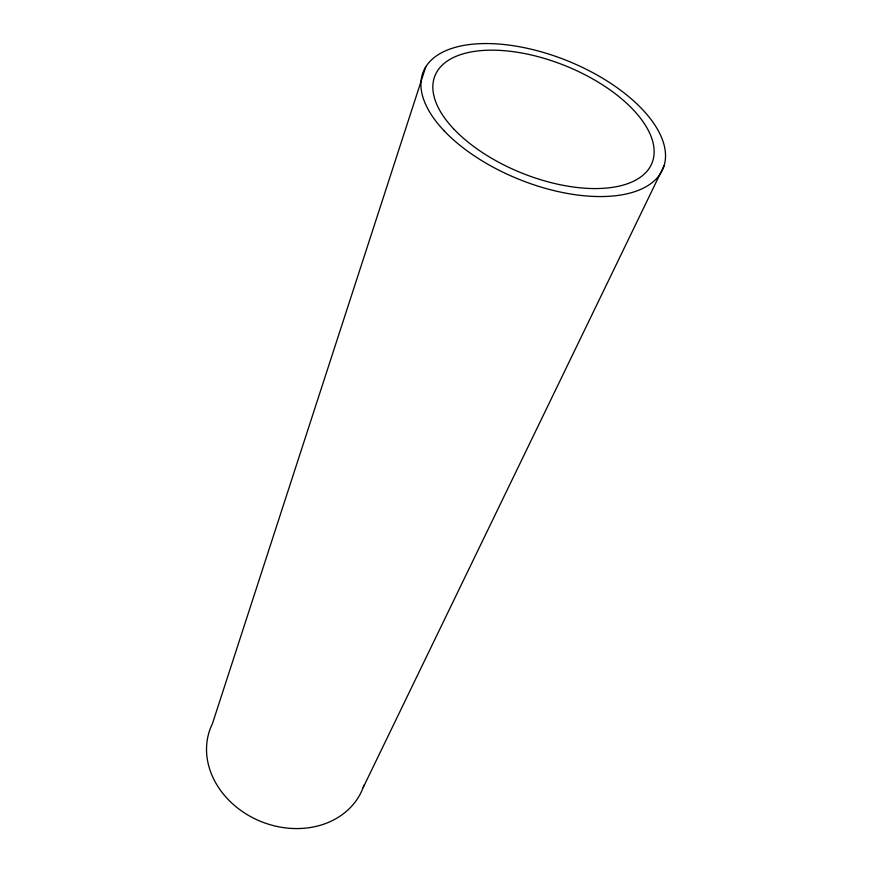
<?xml version="1.0" encoding="UTF-8"?>
<svg xmlns="http://www.w3.org/2000/svg" width="872" height="872" viewBox="0 0 872 872"><rect width="100%" height="100%" fill="white"/><g stroke="black" fill="none" stroke-linecap="round" stroke-linejoin="round"><path stroke-width="1.31" d="M425.754 66.893L212.441 723.651A81.924 68.398 21.9 0 0 260.881 821.479A81.924 68.398 21.9 0 0 363.995 785.182M363.155 787.58L664.05 165.8M444.23 130.92A129.296 64.016 21.9 0 0 654.937 180.21A129.296 64.016 21.9 0 0 530.47 49.039A129.296 64.016 21.9 0 0 444.23 130.92M453.56 128.773A116.979 57.901 21.9 0 0 644.299 174.04A116.979 57.901 21.9 0 0 532.607 55.285A116.979 57.901 21.9 0 0 453.56 128.773"/></g></svg>
